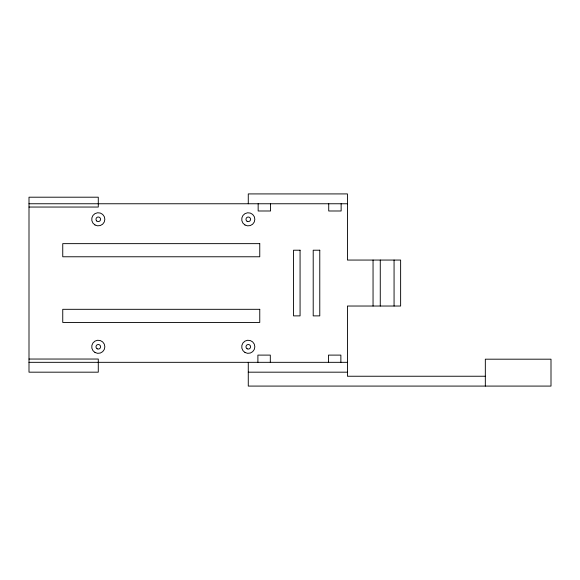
<?xml version="1.0" encoding="UTF-8"?>
<svg xmlns="http://www.w3.org/2000/svg" width="580" height="580" viewBox="0 0 580 580"><rect width="100%" height="100%" fill="white"/><g stroke="black" fill="none" stroke-linecap="round" stroke-linejoin="round"><path stroke-width="0.87" d="M29 203.761L347.435 203.761M29 207.045L98.281 207.045L98.281 197.2L29 197.2L29 372.179L98.281 372.179L98.281 359.042L29 359.042M29 362.326L347.435 362.326M248.276 372.179L347.435 372.179M485.329 376.239L347.435 376.239L347.435 306.03L400.628 306.03L400.628 260.058L347.435 260.058L347.435 193.916L248.276 193.916L248.276 203.761M485.329 386.084L485.329 359.187L551 359.187L551 386.084L248.276 386.084L248.276 362.326M394.066 260.058L394.066 306.03M380.27 260.058L380.27 306.03M373.049 260.058L373.049 306.03M341.134 203.761L341.134 210.989L328.722 210.989L328.722 203.761M340.873 362.326L340.873 355.105L328.461 355.105L328.461 362.326M270.57 203.761L270.57 210.989L258.158 210.989L258.158 203.761M270.309 362.326L270.309 355.105L257.897 355.105L257.897 362.326M259.76 243.643L62.749 243.643L62.749 256.773L259.76 256.773L259.76 243.643M300.07 250.212L293.509 250.212L293.509 315.882L300.07 315.882L300.07 250.212M319.776 250.212L313.207 250.212L313.207 315.882L319.776 315.882L319.776 250.212M259.76 309.314L62.749 309.314L62.749 322.444L259.76 322.444L259.76 309.314M244.992 352.481A6.569 6.569 0 0 0 254.845 346.796A6.569 6.569 0 0 0 244.992 341.105A6.569 6.569 0 0 0 244.992 352.481M247.124 348.783A2.298 2.298 0 0 0 250.575 346.796A2.298 2.298 0 0 0 247.124 344.803A2.298 2.298 0 0 0 247.124 348.783M94.997 224.982A6.569 6.569 0 0 0 104.85 219.298A6.569 6.569 0 0 0 94.997 213.607A6.569 6.569 0 0 0 94.997 224.982M96.657 220.922A2.298 2.298 0 0 0 100.499 219.893A2.298 2.298 0 0 0 97.687 217.072A2.298 2.298 0 0 0 96.657 220.922M94.997 352.481A6.569 6.569 0 0 0 104.85 346.796A6.569 6.569 0 0 0 94.997 341.105A6.569 6.569 0 0 0 94.997 352.481M97.135 348.783A2.298 2.298 0 0 0 100.579 346.796A2.298 2.298 0 0 0 97.135 344.803A2.298 2.298 0 0 0 97.135 348.783M244.992 225.004A6.569 6.569 0 0 0 254.845 219.312A6.569 6.569 0 0 0 244.992 213.629A6.569 6.569 0 0 0 244.992 225.004M247.124 221.306A2.298 2.298 0 0 0 250.575 219.312A2.298 2.298 0 0 0 247.124 217.326A2.298 2.298 0 0 0 247.124 221.306"/></g></svg>
